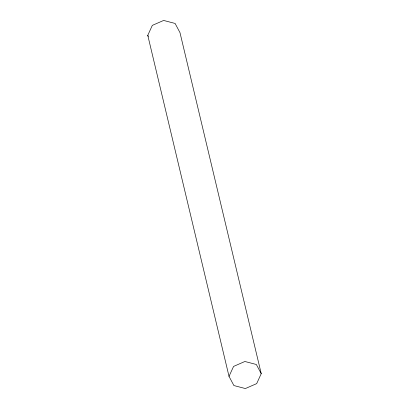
<?xml version="1.0" encoding="UTF-8"?>
<svg xmlns="http://www.w3.org/2000/svg" width="409" height="409" viewBox="0 0 409 409"><rect width="100%" height="100%" fill="white"/><g stroke="black" fill="none" stroke-linecap="round" stroke-linejoin="round"><path stroke-width="0.61" d="M147.772 35.348L152.322 25.378L163.641 20.45L175.093 23.446L179.98 32.613L261.228 373.652L256.678 383.622L245.359 388.55L233.907 385.554L229.02 376.387L147.772 35.348L148.349 36.427M229.02 376.387L233.57 366.418L244.884 361.49L256.341 364.485L261.228 373.652"/></g></svg>
